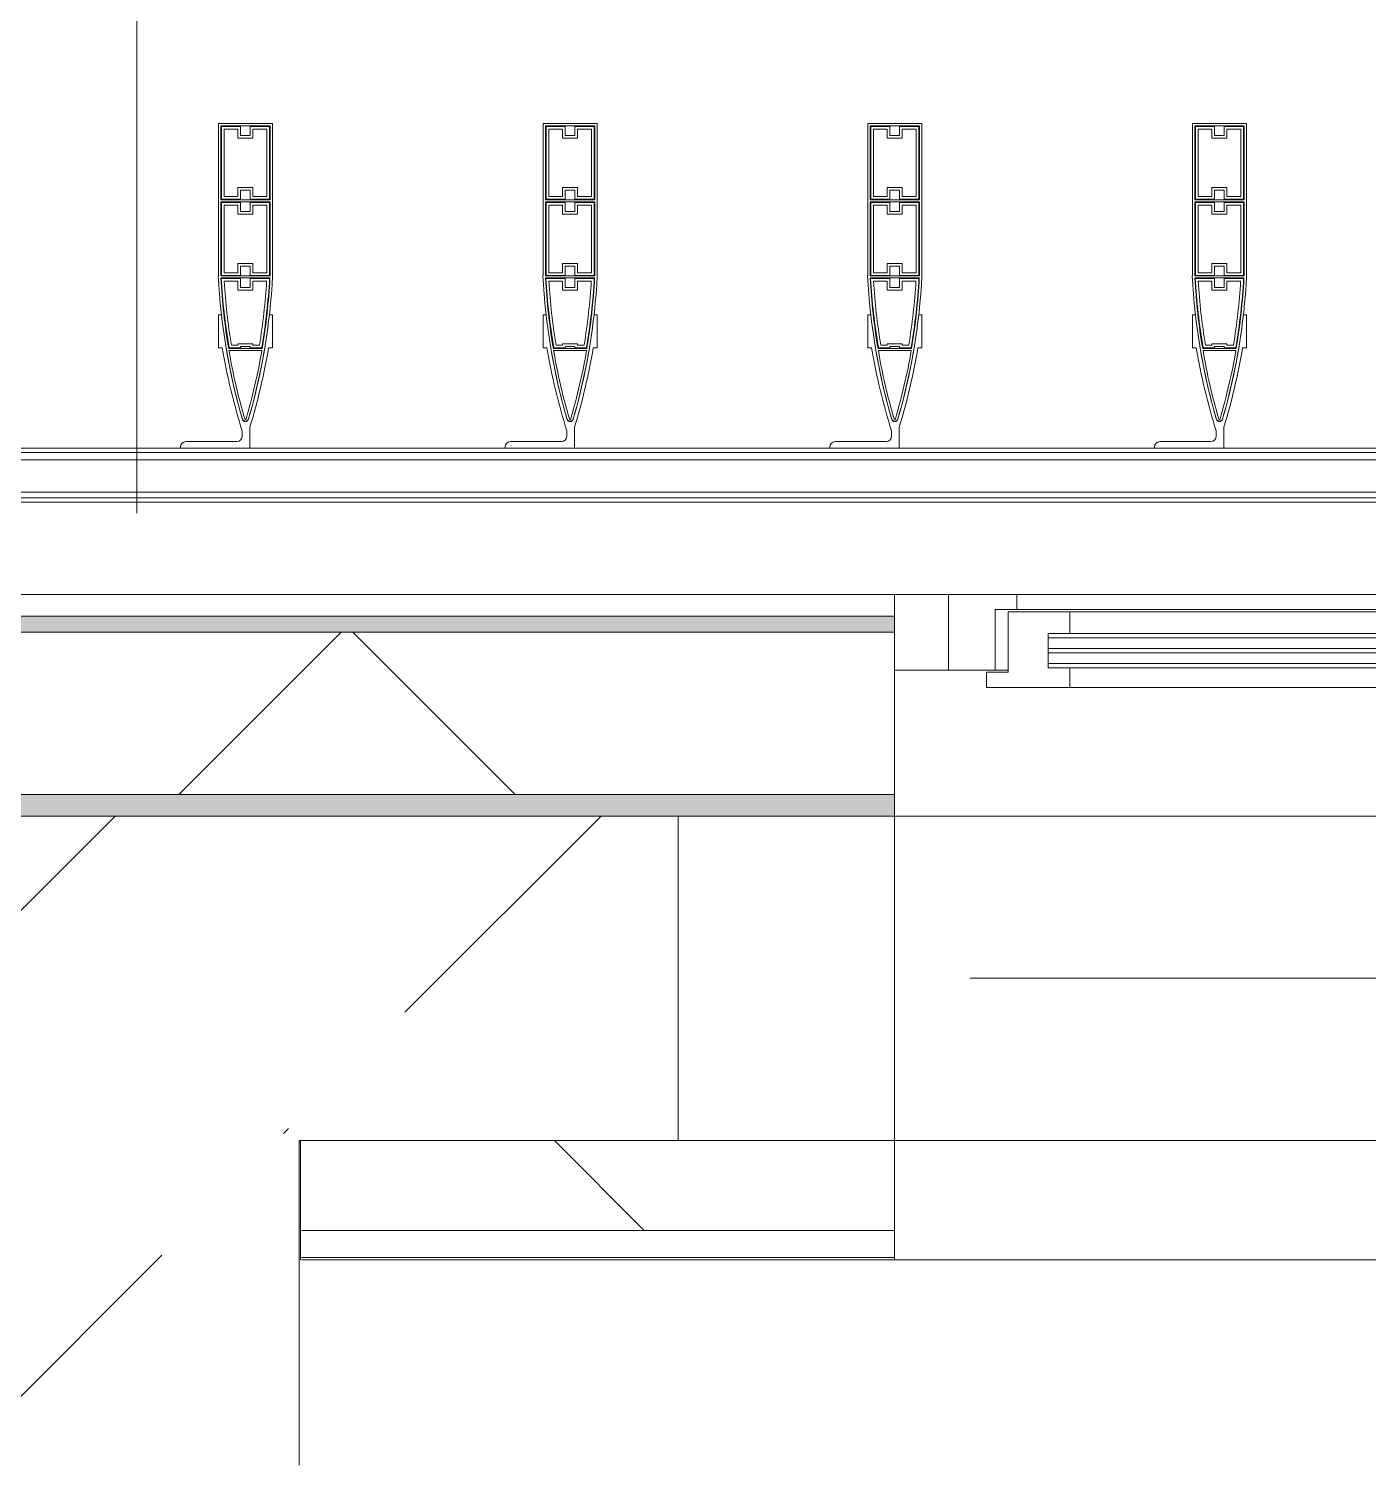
# Model space of a CAD drawing. Header units: millimetres. Extents: x 48966 to 155647, y -43515 to 26217.
# Drawn here: x 71832 to 73069, y 23267 to 24595 of the extents above; entities that cross this region are included whole.
import ezdxf

# ---------------------------------------------------------------- set-up
doc = ezdxf.new("R2010")
doc.units = ezdxf.units.MM
doc.linetypes.add('Осевые', pattern=[6350, 1270, -952.5, 3175, -952.5])
doc.linetypes.add('Сверху', pattern=[793.75, 476.25, -317.5])
for name, color, linetype, lineweight in [('Каркас_Импост', 7, 'Continuous', 9), ('Обобщенные модели', 7, 'Continuous', 9), ('Обобщенные модели-1', 7, 'Continuous', 18), ('Общие ребра', 7, 'Continuous', 9), ('Окна', 7, 'Continuous', 9), ('Окна-2', 7, 'Сверху', 9), ('Оси-2', 7, 'Осевые', 9), ('Остекление', 7, 'Continuous', 9), ('Перекрытия', 7, 'Continuous', 9), ('Стены', 7, 'Continuous', 9), ('Стены-1', 7, 'Continuous', 18), ('Штриховка разреза-1', 7, 'Continuous', 9)]:
    doc.layers.add(name, color=color, linetype=linetype, lineweight=lineweight)
doc.layers.add('Окна-1', color=7, linetype='Continuous', lineweight=9, true_color=0x804000)
doc.layers.add('Штриховка разреза-2', color=7, linetype='Continuous', lineweight=9, true_color=0x787878)
pattern_1 = [(0, (0, 0), (812.8, 203.2), [67.056, -542.544, 67.056, -542.544, -3251.2]), (0, (0, 0), (812.8, 203.2), [-1219.2, 67.056, -1152.144, 67.056, -542.544, -1422.4]), (0, (0, 0), (812.8, 203.2), [-3048, 67.056, -339.344, 67.056, -948.944]), (120, (304.8, 101.6), (-582.37636, 602.30545), [67.056, -542.544, 67.056, -542.544, -3251.2]), (120, (304.8, 101.6), (-582.37636, 602.30545), [-1219.2, 67.056, -1152.144, 67.056, -542.544, -1422.4]), (120, (304.8, 101.6), (-582.37636, 602.30545), [-3048, 67.056, -339.344, 67.056, -948.944]), (240, (406.4, 508), (-230.42364, -805.50545), [67.056, -542.544, 67.056, -542.544, -3251.2]), (240, (406.4, 508), (-230.42364, -805.50545), [-1219.2, 67.056, -1152.144, 67.056, -542.544, -1422.4]), (240, (406.4, 508), (-230.42364, -805.50545), [-3048, 67.056, -339.344, 67.056, -948.944])]

# ---------------------------------------------------------------- blocks, each defined once
blk = doc.blocks.new('Обобщенные модели 2 - Обобщенные модели 2-1035725-План 5-го этажа на отм_ _12_600')
at = {"layer": 'Обобщенные модели'}
h = blk.add_hatch(dxfattribs=at)
h.set_pattern_fill('FP_1', color=256, style=0, pattern_type=2)
h.set_pattern_definition([(45, (0, 0), (168.3798, 617.3926), [793.75, -158.75, 6.706, -152.044])])
h.paths.add_polyline_path([(71781.6, 23267.1), (72081.6, 23267.1), (72081.6, 23567.1), (72431.6, 23567.1), (72431.6, 23867.1), (71431.6, 23867.1), (71431.6, 23567.1), (71781.6, 23567.1)], flags=0)
at = {"layer": 'Обобщенные модели-1'}
for p, q in [((72431.6, 23867.1), (71431.6, 23867.1)), ((72431.6, 23567.1), (72431.6, 23867.1)), ((72081.6, 23267.1), (72081.6, 23567.1)), ((72081.6, 23567.1), (72431.6, 23567.1))]:
    blk.add_line(p, q, dxfattribs=at)
blk = doc.blocks.new('Обвязочная балка 1 - Обвязочная балка 1-1451838-План 5-го этажа на отм_ _12_600')
at = {"layer": 'Обобщенные модели'}
for p, q in [((116781.7, 24196.1), (60831.6, 24196.1)), ((60831.6, 24166.3), (116781.7, 24166.3))]:
    blk.add_line(p, q, dxfattribs=at)
at = {"layer": 'Обобщенные модели-1'}
for p, q in [((116781.7, 24207.1), (60831.6, 24207.1)), ((60831.6, 24203.1), (116781.7, 24203.1)), ((116781.7, 24161.1), (60831.6, 24161.1)), ((60831.6, 24157.1), (116781.7, 24157.1))]:
    blk.add_line(p, q, dxfattribs=at)
blk = doc.blocks.new('Профиль ламели26 - Профиль ламели-1458899-План 5-го этажа на отм_ _12_600')
at = {"layer": 'Обобщенные модели-1'}
for p, q in [((69706.9, 24507.1), (69706.9, 24366.2)), ((69756.9, 24507.1), (69706.9, 24507.1)), ((69756.9, 24366.2), (69756.9, 24507.1)), ((69709.1, 24436.5), (69709.1, 24504.9)), ((69709.1, 24504.9), (69754.7, 24504.9)), ((69727.4, 24504.4), (69709.6, 24504.4)), ((69709.6, 24504.4), (69709.6, 24437)), ((69712.1, 24439.5), (69712.1, 24501.9)), ((69712.1, 24501.9), (69724.9, 24501.9)), ((69724.9, 24501.9), (69724.9, 24493.5)), ((69724.9, 24493.5), (69738.8, 24493.5)), ((69727.4, 24496), (69727.4, 24504.4)), ((69736.3, 24496), (69727.4, 24496)), ((69754.2, 24504.4), (69736.3, 24504.4)), ((69736.3, 24504.4), (69736.3, 24496)), ((69738.8, 24493.5), (69738.8, 24501.9)), ((69738.8, 24501.9), (69751.7, 24501.9)), ((69751.7, 24501.9), (69751.7, 24439.5)), ((69754.2, 24437), (69754.2, 24504.4)), ((69754.7, 24504.9), (69754.7, 24436.5)), ((69724.9, 24439.5), (69712.1, 24439.5)), ((69738.8, 24447.9), (69724.9, 24447.9)), ((69724.9, 24447.9), (69724.9, 24439.5)), ((69727.4, 24437), (69727.4, 24445.4)), ((69727.4, 24445.4), (69736.3, 24445.4)), ((69736.3, 24445.4), (69736.3, 24437)), ((69738.8, 24439.5), (69738.8, 24447.9)), ((69751.7, 24439.5), (69738.8, 24439.5)), ((69754.7, 24436.5), (69709.1, 24436.5)), ((69709.1, 24434.6), (69754.7, 24434.6)), ((69709.1, 24366.2), (69709.1, 24434.6)), ((69709.6, 24437), (69727.4, 24437)), ((69727.4, 24434.1), (69709.6, 24434.1)), ((69709.6, 24434.1), (69709.6, 24366.7)), ((69712.1, 24369.2), (69712.1, 24431.6)), ((69712.1, 24431.6), (69724.9, 24431.6)), ((69724.9, 24431.6), (69724.9, 24423.2)), ((69727.4, 24425.7), (69727.4, 24434.1)), ((69736.3, 24437), (69754.2, 24437)), ((69754.2, 24434.1), (69736.3, 24434.1)), ((69736.3, 24434.1), (69736.3, 24425.7)), ((69738.8, 24423.2), (69738.8, 24431.6)), ((69738.8, 24431.6), (69751.7, 24431.6)), ((69751.7, 24431.6), (69751.7, 24369.2)), ((69754.2, 24366.7), (69754.2, 24434.1)), ((69754.7, 24434.6), (69754.7, 24366.2)), ((69724.9, 24423.2), (69738.8, 24423.2)), ((69736.3, 24425.7), (69727.4, 24425.7)), ((69738.8, 24377.6), (69724.9, 24377.6)), ((69724.9, 24377.6), (69724.9, 24369.2)), ((69727.4, 24366.7), (69727.4, 24375.1)), ((69727.4, 24375.1), (69736.3, 24375.1)), ((69736.3, 24375.1), (69736.3, 24366.7)), ((69738.8, 24369.2), (69738.8, 24377.6)), ((69754.7, 24366.2), (69709.1, 24366.2)), ((69709.1, 24364.3), (69754.6, 24364.3)), ((69709.6, 24366.7), (69727.4, 24366.7)), ((69727.4, 24363.8), (69709.6, 24363.8)), ((69724.9, 24369.2), (69712.1, 24369.2)), ((69712.2, 24361.3), (69724.9, 24361.3)), ((69724.9, 24361.3), (69724.9, 24352.9)), ((69727.4, 24355.4), (69727.4, 24363.8)), ((69736.3, 24366.7), (69754.2, 24366.7)), ((69754.2, 24363.8), (69736.3, 24363.8)), ((69736.3, 24363.8), (69736.3, 24355.4)), ((69751.7, 24369.2), (69738.8, 24369.2)), ((69738.8, 24352.9), (69738.8, 24361.3)), ((69738.8, 24361.3), (69751.5, 24361.3)), ((69724.9, 24352.9), (69738.8, 24352.9)), ((69736.3, 24355.4), (69727.4, 24355.4)), ((69709.8, 24330.1), (69706.9, 24330.1)), ((69706.9, 24330.1), (69706.9, 24299.7)), ((69756.8, 24330.1), (69753.9, 24330.1)), ((69756.8, 24299.7), (69756.8, 24330.1)), ((69706.9, 24299.7), (69710.5, 24299.7)), ((69747.4, 24299.2), (69716.3, 24299.2)), ((69716.6, 24297.3), (69747.1, 24297.3)), ((69716.8, 24299.7), (69727.4, 24299.7)), ((69724.9, 24302.2), (69718.9, 24302.2)), ((69738.8, 24303.5), (69724.9, 24303.5)), ((69724.9, 24303.5), (69724.9, 24302.2)), ((69727.4, 24299.7), (69727.4, 24301)), ((69727.4, 24301), (69736.3, 24301)), ((69736.3, 24301), (69736.3, 24299.7)), ((69736.3, 24299.7), (69746.9, 24299.7)), ((69738.8, 24302.2), (69738.8, 24303.5)), ((69744.8, 24302.2), (69738.8, 24302.2)), ((69753.2, 24299.7), (69756.8, 24299.7)), ((69728.9, 24223), (69728.9, 24218.1)), ((69735.9, 24207.1), (69735.9, 24226.3)), ((69671.9, 24208.1), (69671.9, 24207.1)), ((69671.9, 24207.1), (69735.9, 24207.1)), ((69723.9, 24213.1), (69676.9, 24213.1))]:
    blk.add_line(p, q, dxfattribs=at)
for centre, radius, start, end in [((70280.6, 24394.6), 574.5, 182.8338, 196.2258), ((70280.7, 24394.3), 572.3, 183.0109, 189.5715), ((70280.4, 24395.9), 571.8, 183.2193, 189.6867), ((70280.5, 24395.6), 569.3, 183.4571, 189.4457), ((69183.1, 24394.6), 574.5, 343.7742, 357.1662), ((69183.2, 24395.6), 569.3, 350.5543, 356.5429), ((69183.3, 24395.9), 571.8, 350.3133, 356.7807), ((69183, 24394.3), 572.3, 350.4285, 356.9891), ((70280.6, 24394.6), 574.5, 186.4465, 196.2576), ((69183.1, 24394.6), 574.5, 343.7424, 353.5535), ((70277.1, 24394.6), 574.5, 189.5084, 197.3712), ((70249, 24386.8), 539.8, 189.5428, 196.4344), ((69214.7, 24386.8), 539.8, 343.5656, 350.4572), ((69186.6, 24394.6), 574.5, 342.9661, 350.4916), ((69731.9, 24235.1), 3, 200, 340), ((69731.9, 24234.5), 2.84, 196.2576, 343.7424), ((69731.9, 24234.2), 0.645, 196.4344, 343.5656), ((69723.9, 24218.1), 5, 270, 0), ((69676.9, 24208.1), 5, 90, 180)]:
    blk.add_arc(centre, radius, start, end, dxfattribs=at)
blk = doc.blocks.new('Профиль ламели27 - Профиль ламели-1459164-План 5-го этажа на отм_ _12_600')
at = {"layer": 'Обобщенные модели-1'}
for p, q in [((70006.9, 24507.1), (70006.9, 24366.2)), ((70056.9, 24507.1), (70006.9, 24507.1)), ((70056.9, 24366.2), (70056.9, 24507.1)), ((70009.1, 24436.5), (70009.1, 24504.9)), ((70009.1, 24504.9), (70054.7, 24504.9)), ((70027.4, 24504.4), (70009.6, 24504.4)), ((70009.6, 24504.4), (70009.6, 24437)), ((70012.1, 24439.5), (70012.1, 24501.9)), ((70012.1, 24501.9), (70024.9, 24501.9)), ((70024.9, 24501.9), (70024.9, 24493.5)), ((70024.9, 24493.5), (70038.8, 24493.5)), ((70027.4, 24496), (70027.4, 24504.4)), ((70036.3, 24496), (70027.4, 24496)), ((70054.2, 24504.4), (70036.3, 24504.4)), ((70036.3, 24504.4), (70036.3, 24496)), ((70038.8, 24493.5), (70038.8, 24501.9)), ((70038.8, 24501.9), (70051.7, 24501.9)), ((70051.7, 24501.9), (70051.7, 24439.5)), ((70054.2, 24437), (70054.2, 24504.4)), ((70054.7, 24504.9), (70054.7, 24436.5)), ((70024.9, 24439.5), (70012.1, 24439.5)), ((70038.8, 24447.9), (70024.9, 24447.9)), ((70024.9, 24447.9), (70024.9, 24439.5)), ((70027.4, 24437), (70027.4, 24445.4)), ((70027.4, 24445.4), (70036.3, 24445.4)), ((70036.3, 24445.4), (70036.3, 24437)), ((70038.8, 24439.5), (70038.8, 24447.9)), ((70051.7, 24439.5), (70038.8, 24439.5)), ((70054.7, 24436.5), (70009.1, 24436.5)), ((70009.1, 24434.6), (70054.7, 24434.6)), ((70009.1, 24366.2), (70009.1, 24434.6)), ((70009.6, 24437), (70027.4, 24437)), ((70027.4, 24434.1), (70009.6, 24434.1)), ((70009.6, 24434.1), (70009.6, 24366.7)), ((70012.1, 24369.2), (70012.1, 24431.6)), ((70012.1, 24431.6), (70024.9, 24431.6)), ((70024.9, 24431.6), (70024.9, 24423.2)), ((70027.4, 24425.7), (70027.4, 24434.1)), ((70036.3, 24437), (70054.2, 24437)), ((70054.2, 24434.1), (70036.3, 24434.1)), ((70036.3, 24434.1), (70036.3, 24425.7)), ((70038.8, 24423.2), (70038.8, 24431.6)), ((70038.8, 24431.6), (70051.7, 24431.6)), ((70051.7, 24431.6), (70051.7, 24369.2)), ((70054.2, 24366.7), (70054.2, 24434.1)), ((70054.7, 24434.6), (70054.7, 24366.2)), ((70024.9, 24423.2), (70038.8, 24423.2)), ((70036.3, 24425.7), (70027.4, 24425.7)), ((70038.8, 24377.6), (70024.9, 24377.6)), ((70024.9, 24377.6), (70024.9, 24369.2)), ((70027.4, 24366.7), (70027.4, 24375.1)), ((70027.4, 24375.1), (70036.3, 24375.1)), ((70036.3, 24375.1), (70036.3, 24366.7)), ((70038.8, 24369.2), (70038.8, 24377.6)), ((70054.7, 24366.2), (70009.1, 24366.2)), ((70009.1, 24364.3), (70054.6, 24364.3)), ((70009.6, 24366.7), (70027.4, 24366.7)), ((70027.4, 24363.8), (70009.6, 24363.8)), ((70024.9, 24369.2), (70012.1, 24369.2)), ((70012.2, 24361.3), (70024.9, 24361.3)), ((70024.9, 24361.3), (70024.9, 24352.9)), ((70027.4, 24355.4), (70027.4, 24363.8)), ((70036.3, 24366.7), (70054.2, 24366.7)), ((70054.2, 24363.8), (70036.3, 24363.8)), ((70036.3, 24363.8), (70036.3, 24355.4)), ((70051.7, 24369.2), (70038.8, 24369.2)), ((70038.8, 24352.9), (70038.8, 24361.3)), ((70038.8, 24361.3), (70051.5, 24361.3)), ((70024.9, 24352.9), (70038.8, 24352.9)), ((70036.3, 24355.4), (70027.4, 24355.4)), ((70009.8, 24330.1), (70006.9, 24330.1)), ((70006.9, 24330.1), (70006.9, 24299.7)), ((70056.8, 24330.1), (70053.9, 24330.1)), ((70056.8, 24299.7), (70056.8, 24330.1)), ((70006.9, 24299.7), (70010.5, 24299.7)), ((70047.4, 24299.2), (70016.3, 24299.2)), ((70016.6, 24297.3), (70047.1, 24297.3)), ((70016.8, 24299.7), (70027.4, 24299.7)), ((70024.9, 24302.2), (70018.9, 24302.2)), ((70038.8, 24303.5), (70024.9, 24303.5)), ((70024.9, 24303.5), (70024.9, 24302.2)), ((70027.4, 24299.7), (70027.4, 24301)), ((70027.4, 24301), (70036.3, 24301)), ((70036.3, 24301), (70036.3, 24299.7)), ((70036.3, 24299.7), (70046.9, 24299.7)), ((70038.8, 24302.2), (70038.8, 24303.5)), ((70044.8, 24302.2), (70038.8, 24302.2)), ((70053.2, 24299.7), (70056.8, 24299.7)), ((70028.9, 24223), (70028.9, 24218.1)), ((70035.9, 24207.1), (70035.9, 24226.3)), ((69971.9, 24208.1), (69971.9, 24207.1)), ((69971.9, 24207.1), (70035.9, 24207.1)), ((70023.9, 24213.1), (69976.9, 24213.1))]:
    blk.add_line(p, q, dxfattribs=at)
for centre, radius, start, end in [((70580.6, 24394.6), 574.5, 182.8338, 196.2258), ((70580.7, 24394.3), 572.3, 183.0109, 189.5715), ((70580.4, 24395.9), 571.8, 183.2193, 189.6867), ((70580.5, 24395.6), 569.3, 183.4571, 189.4457), ((69483.1, 24394.6), 574.5, 343.7742, 357.1662), ((69483.2, 24395.6), 569.3, 350.5543, 356.5429), ((69483.3, 24395.9), 571.8, 350.3133, 356.7807), ((69483, 24394.3), 572.3, 350.4285, 356.9891), ((70580.6, 24394.6), 574.5, 186.4465, 196.2576), ((69483.1, 24394.6), 574.5, 343.7424, 353.5535), ((70577.1, 24394.6), 574.5, 189.5084, 197.3712), ((70549, 24386.8), 539.8, 189.5428, 196.4344), ((69514.7, 24386.8), 539.8, 343.5656, 350.4572), ((69486.6, 24394.6), 574.5, 342.9661, 350.4916), ((70031.9, 24235.1), 3, 200, 340), ((70031.9, 24234.5), 2.84, 196.2576, 343.7424), ((70031.9, 24234.2), 0.645, 196.4344, 343.5656), ((70023.9, 24218.1), 5, 270, 0), ((69976.9, 24208.1), 5, 90, 180)]:
    blk.add_arc(centre, radius, start, end, dxfattribs=at)
blk = doc.blocks.new('Профиль ламели28 - Профиль ламели-1459429-План 5-го этажа на отм_ _12_600')
at = {"layer": 'Обобщенные модели-1'}
for p, q in [((70306.9, 24507.1), (70306.9, 24366.2)), ((70356.9, 24507.1), (70306.9, 24507.1)), ((70356.9, 24366.2), (70356.9, 24507.1)), ((70309.1, 24436.5), (70309.1, 24504.9)), ((70309.1, 24504.9), (70354.7, 24504.9)), ((70327.4, 24504.4), (70309.6, 24504.4)), ((70309.6, 24504.4), (70309.6, 24437)), ((70312.1, 24439.5), (70312.1, 24501.9)), ((70312.1, 24501.9), (70324.9, 24501.9)), ((70324.9, 24501.9), (70324.9, 24493.5)), ((70324.9, 24493.5), (70338.8, 24493.5)), ((70327.4, 24496), (70327.4, 24504.4)), ((70336.3, 24496), (70327.4, 24496)), ((70354.2, 24504.4), (70336.3, 24504.4)), ((70336.3, 24504.4), (70336.3, 24496)), ((70338.8, 24493.5), (70338.8, 24501.9)), ((70338.8, 24501.9), (70351.7, 24501.9)), ((70351.7, 24501.9), (70351.7, 24439.5)), ((70354.2, 24437), (70354.2, 24504.4)), ((70354.7, 24504.9), (70354.7, 24436.5)), ((70324.9, 24439.5), (70312.1, 24439.5)), ((70338.8, 24447.9), (70324.9, 24447.9)), ((70324.9, 24447.9), (70324.9, 24439.5)), ((70327.4, 24437), (70327.4, 24445.4)), ((70327.4, 24445.4), (70336.3, 24445.4)), ((70336.3, 24445.4), (70336.3, 24437)), ((70338.8, 24439.5), (70338.8, 24447.9)), ((70351.7, 24439.5), (70338.8, 24439.5)), ((70354.7, 24436.5), (70309.1, 24436.5)), ((70309.1, 24434.6), (70354.7, 24434.6)), ((70309.1, 24366.2), (70309.1, 24434.6)), ((70309.6, 24437), (70327.4, 24437)), ((70327.4, 24434.1), (70309.6, 24434.1)), ((70309.6, 24434.1), (70309.6, 24366.7)), ((70312.1, 24369.2), (70312.1, 24431.6)), ((70312.1, 24431.6), (70324.9, 24431.6)), ((70324.9, 24431.6), (70324.9, 24423.2)), ((70327.4, 24425.7), (70327.4, 24434.1)), ((70336.3, 24437), (70354.2, 24437)), ((70354.2, 24434.1), (70336.3, 24434.1)), ((70336.3, 24434.1), (70336.3, 24425.7)), ((70338.8, 24423.2), (70338.8, 24431.6)), ((70338.8, 24431.6), (70351.7, 24431.6)), ((70351.7, 24431.6), (70351.7, 24369.2)), ((70354.2, 24366.7), (70354.2, 24434.1)), ((70354.7, 24434.6), (70354.7, 24366.2)), ((70324.9, 24423.2), (70338.8, 24423.2)), ((70336.3, 24425.7), (70327.4, 24425.7)), ((70338.8, 24377.6), (70324.9, 24377.6)), ((70324.9, 24377.6), (70324.9, 24369.2)), ((70327.4, 24366.7), (70327.4, 24375.1)), ((70327.4, 24375.1), (70336.3, 24375.1)), ((70336.3, 24375.1), (70336.3, 24366.7)), ((70338.8, 24369.2), (70338.8, 24377.6)), ((70354.7, 24366.2), (70309.1, 24366.2)), ((70309.1, 24364.3), (70354.6, 24364.3)), ((70309.6, 24366.7), (70327.4, 24366.7)), ((70327.4, 24363.8), (70309.6, 24363.8)), ((70324.9, 24369.2), (70312.1, 24369.2)), ((70312.2, 24361.3), (70324.9, 24361.3)), ((70324.9, 24361.3), (70324.9, 24352.9)), ((70327.4, 24355.4), (70327.4, 24363.8)), ((70336.3, 24366.7), (70354.2, 24366.7)), ((70354.2, 24363.8), (70336.3, 24363.8)), ((70336.3, 24363.8), (70336.3, 24355.4)), ((70351.7, 24369.2), (70338.8, 24369.2)), ((70338.8, 24352.9), (70338.8, 24361.3)), ((70338.8, 24361.3), (70351.5, 24361.3)), ((70324.9, 24352.9), (70338.8, 24352.9)), ((70336.3, 24355.4), (70327.4, 24355.4)), ((70309.8, 24330.1), (70306.9, 24330.1)), ((70306.9, 24330.1), (70306.9, 24299.7)), ((70356.8, 24330.1), (70353.9, 24330.1)), ((70356.8, 24299.7), (70356.8, 24330.1)), ((70306.9, 24299.7), (70310.5, 24299.7)), ((70347.4, 24299.2), (70316.3, 24299.2)), ((70316.6, 24297.3), (70347.1, 24297.3)), ((70316.8, 24299.7), (70327.4, 24299.7)), ((70324.9, 24302.2), (70318.9, 24302.2)), ((70338.8, 24303.5), (70324.9, 24303.5)), ((70324.9, 24303.5), (70324.9, 24302.2)), ((70327.4, 24299.7), (70327.4, 24301)), ((70327.4, 24301), (70336.3, 24301)), ((70336.3, 24301), (70336.3, 24299.7)), ((70336.3, 24299.7), (70346.9, 24299.7)), ((70338.8, 24302.2), (70338.8, 24303.5)), ((70344.8, 24302.2), (70338.8, 24302.2)), ((70353.2, 24299.7), (70356.8, 24299.7)), ((70328.9, 24223), (70328.9, 24218.1)), ((70335.9, 24207.1), (70335.9, 24226.3)), ((70271.9, 24208.1), (70271.9, 24207.1)), ((70271.9, 24207.1), (70335.9, 24207.1)), ((70323.9, 24213.1), (70276.9, 24213.1))]:
    blk.add_line(p, q, dxfattribs=at)
for centre, radius, start, end in [((70880.6, 24394.6), 574.5, 182.8338, 196.2258), ((70880.7, 24394.3), 572.3, 183.0109, 189.5715), ((70880.4, 24395.9), 571.8, 183.2193, 189.6867), ((70880.5, 24395.6), 569.3, 183.4571, 189.4457), ((69783.1, 24394.6), 574.5, 343.7742, 357.1662), ((69783.2, 24395.6), 569.3, 350.5543, 356.5429), ((69783.3, 24395.9), 571.8, 350.3133, 356.7807), ((69783, 24394.3), 572.3, 350.4285, 356.9891), ((70880.6, 24394.6), 574.5, 186.4465, 196.2576), ((69783.1, 24394.6), 574.5, 343.7424, 353.5535), ((70877.1, 24394.6), 574.5, 189.5084, 197.3712), ((70849, 24386.8), 539.8, 189.5428, 196.4344), ((69814.7, 24386.8), 539.8, 343.5656, 350.4572), ((69786.6, 24394.6), 574.5, 342.9661, 350.4916), ((70331.9, 24235.1), 3, 200, 340), ((70331.9, 24234.5), 2.84, 196.2576, 343.7424), ((70331.9, 24234.2), 0.645, 196.4344, 343.5656), ((70323.9, 24218.1), 5, 270, 0), ((70276.9, 24208.1), 5, 90, 180)]:
    blk.add_arc(centre, radius, start, end, dxfattribs=at)
blk = doc.blocks.new('Профиль ламели29 - Профиль ламели-1459694-План 5-го этажа на отм_ _12_600')
at = {"layer": 'Обобщенные модели-1'}
for p, q in [((70606.9, 24507.1), (70606.9, 24366.2)), ((70656.9, 24507.1), (70606.9, 24507.1)), ((70656.9, 24366.2), (70656.9, 24507.1)), ((70609.1, 24436.5), (70609.1, 24504.9)), ((70609.1, 24504.9), (70654.7, 24504.9)), ((70627.4, 24504.4), (70609.6, 24504.4)), ((70609.6, 24504.4), (70609.6, 24437)), ((70612.1, 24439.5), (70612.1, 24501.9)), ((70612.1, 24501.9), (70624.9, 24501.9)), ((70624.9, 24501.9), (70624.9, 24493.5)), ((70624.9, 24493.5), (70638.8, 24493.5)), ((70627.4, 24496), (70627.4, 24504.4)), ((70636.3, 24496), (70627.4, 24496)), ((70654.2, 24504.4), (70636.3, 24504.4)), ((70636.3, 24504.4), (70636.3, 24496)), ((70638.8, 24493.5), (70638.8, 24501.9)), ((70638.8, 24501.9), (70651.7, 24501.9)), ((70651.7, 24501.9), (70651.7, 24439.5)), ((70654.2, 24437), (70654.2, 24504.4)), ((70654.7, 24504.9), (70654.7, 24436.5)), ((70624.9, 24439.5), (70612.1, 24439.5)), ((70638.8, 24447.9), (70624.9, 24447.9)), ((70624.9, 24447.9), (70624.9, 24439.5)), ((70627.4, 24437), (70627.4, 24445.4)), ((70627.4, 24445.4), (70636.3, 24445.4)), ((70636.3, 24445.4), (70636.3, 24437)), ((70638.8, 24439.5), (70638.8, 24447.9)), ((70651.7, 24439.5), (70638.8, 24439.5)), ((70654.7, 24436.5), (70609.1, 24436.5)), ((70609.1, 24434.6), (70654.7, 24434.6)), ((70609.1, 24366.2), (70609.1, 24434.6)), ((70609.6, 24437), (70627.4, 24437)), ((70627.4, 24434.1), (70609.6, 24434.1)), ((70609.6, 24434.1), (70609.6, 24366.7)), ((70612.1, 24369.2), (70612.1, 24431.6)), ((70612.1, 24431.6), (70624.9, 24431.6)), ((70624.9, 24431.6), (70624.9, 24423.2)), ((70627.4, 24425.7), (70627.4, 24434.1)), ((70636.3, 24437), (70654.2, 24437)), ((70654.2, 24434.1), (70636.3, 24434.1)), ((70636.3, 24434.1), (70636.3, 24425.7)), ((70638.8, 24423.2), (70638.8, 24431.6)), ((70638.8, 24431.6), (70651.7, 24431.6)), ((70651.7, 24431.6), (70651.7, 24369.2)), ((70654.2, 24366.7), (70654.2, 24434.1)), ((70654.7, 24434.6), (70654.7, 24366.2)), ((70624.9, 24423.2), (70638.8, 24423.2)), ((70636.3, 24425.7), (70627.4, 24425.7)), ((70638.8, 24377.6), (70624.9, 24377.6)), ((70624.9, 24377.6), (70624.9, 24369.2)), ((70627.4, 24366.7), (70627.4, 24375.1)), ((70627.4, 24375.1), (70636.3, 24375.1)), ((70636.3, 24375.1), (70636.3, 24366.7)), ((70638.8, 24369.2), (70638.8, 24377.6)), ((70654.7, 24366.2), (70609.1, 24366.2)), ((70609.1, 24364.3), (70654.6, 24364.3)), ((70609.6, 24366.7), (70627.4, 24366.7)), ((70627.4, 24363.8), (70609.6, 24363.8)), ((70624.9, 24369.2), (70612.1, 24369.2)), ((70612.2, 24361.3), (70624.9, 24361.3)), ((70624.9, 24361.3), (70624.9, 24352.9)), ((70627.4, 24355.4), (70627.4, 24363.8)), ((70636.3, 24366.7), (70654.2, 24366.7)), ((70654.2, 24363.8), (70636.3, 24363.8)), ((70636.3, 24363.8), (70636.3, 24355.4)), ((70651.7, 24369.2), (70638.8, 24369.2)), ((70638.8, 24352.9), (70638.8, 24361.3)), ((70638.8, 24361.3), (70651.5, 24361.3)), ((70624.9, 24352.9), (70638.8, 24352.9)), ((70636.3, 24355.4), (70627.4, 24355.4)), ((70609.8, 24330.1), (70606.9, 24330.1)), ((70606.9, 24330.1), (70606.9, 24299.7)), ((70656.8, 24330.1), (70653.9, 24330.1)), ((70656.8, 24299.7), (70656.8, 24330.1)), ((70606.9, 24299.7), (70610.5, 24299.7)), ((70647.4, 24299.2), (70616.3, 24299.2)), ((70616.6, 24297.3), (70647.1, 24297.3)), ((70616.8, 24299.7), (70627.4, 24299.7)), ((70624.9, 24302.2), (70618.9, 24302.2)), ((70638.8, 24303.5), (70624.9, 24303.5)), ((70624.9, 24303.5), (70624.9, 24302.2)), ((70627.4, 24299.7), (70627.4, 24301)), ((70627.4, 24301), (70636.3, 24301)), ((70636.3, 24301), (70636.3, 24299.7)), ((70636.3, 24299.7), (70646.9, 24299.7)), ((70638.8, 24302.2), (70638.8, 24303.5)), ((70644.8, 24302.2), (70638.8, 24302.2)), ((70653.2, 24299.7), (70656.8, 24299.7)), ((70628.9, 24223), (70628.9, 24218.1)), ((70635.9, 24207.1), (70635.9, 24226.3)), ((70571.9, 24208.1), (70571.9, 24207.1)), ((70571.9, 24207.1), (70635.9, 24207.1)), ((70623.9, 24213.1), (70576.9, 24213.1))]:
    blk.add_line(p, q, dxfattribs=at)
for centre, radius, start, end in [((71180.6, 24394.6), 574.5, 182.8338, 196.2258), ((71180.7, 24394.3), 572.3, 183.0109, 189.5715), ((71180.4, 24395.9), 571.8, 183.2193, 189.6867), ((71180.5, 24395.6), 569.3, 183.4571, 189.4457), ((70083.1, 24394.6), 574.5, 343.7742, 357.1662), ((70083.2, 24395.6), 569.3, 350.5543, 356.5429), ((70083.3, 24395.9), 571.8, 350.3133, 356.7807), ((70083, 24394.3), 572.3, 350.4285, 356.9891), ((71180.6, 24394.6), 574.5, 186.4465, 196.2576), ((70083.1, 24394.6), 574.5, 343.7424, 353.5535), ((71177.1, 24394.6), 574.5, 189.5084, 197.3712), ((71149, 24386.8), 539.8, 189.5428, 196.4344), ((70114.7, 24386.8), 539.8, 343.5656, 350.4572), ((70086.6, 24394.6), 574.5, 342.9661, 350.4916), ((70631.9, 24235.1), 3, 200, 340), ((70631.9, 24234.5), 2.84, 196.2576, 343.7424), ((70631.9, 24234.2), 0.645, 196.4344, 343.5656), ((70623.9, 24218.1), 5, 270, 0), ((70576.9, 24208.1), 5, 90, 180)]:
    blk.add_arc(centre, radius, start, end, dxfattribs=at)
blk = doc.blocks.new('Окно 2-Распашное - Один переплет с многокамерным стеклопакетом - 30674-99 - ОК-1 1200-1800-V49-План 5-го этажа на отм_ _12_600')
at = {"layer": 'Каркас_Импост'}
for p, q in [((-550, 102.5), (-550, 32.5)), ((-487, 102.5), (-550, 102.5)), ((-487, 88.5), (-487, 102.5)), ((-487, 102.5), (-41, 102.5)), ((-487, 88.5), (-487, 102.5)), ((41, 102.5), (-41, 102.5)), ((-41, 102.5), (-41, 88.5)), ((-41, 88.5), (-41, 102.5)), ((41, 88.5), (41, 102.5)), ((41, 102.5), (487, 102.5)), ((41, 102.5), (41, 88.5)), ((550, 102.5), (487, 102.5)), ((487, 102.5), (487, 88.5)), ((487, 102.5), (487, 88.5)), ((550, 32.5), (550, 102.5)), ((-507, 32.5), (-507, 88.5)), ((-507, 88.5), (-487, 88.5)), ((-21, 88.5), (-507, 88.5)), ((-507, 32.5), (-507, 88.5)), ((-438, 86.5), (-495, 86.5)), ((-495, 86.5), (-495, 30.5)), ((-41, 88.5), (-487, 88.5)), ((-438, 66.5), (-438, 86.5)), ((-90, 86.5), (-438, 86.5)), ((-438, 86.5), (-438, 66.5)), ((-33, 86.5), (-90, 86.5)), ((-90, 86.5), (-90, 66.5)), ((-90, 86.5), (-90, 66.5)), ((-41, 88.5), (-21, 88.5)), ((-33, 30.5), (-33, 86.5)), ((-21, 88.5), (-21, 32.5)), ((-21, 32.5), (-21, 88.5)), ((21, 32.5), (21, 88.5)), ((21, 88.5), (41, 88.5)), ((21, 88.5), (21, 32.5)), ((507, 88.5), (21, 88.5)), ((90, 86.5), (33, 86.5)), ((33, 86.5), (33, 30.5)), ((487, 88.5), (41, 88.5)), ((90, 66.5), (90, 86.5)), ((90, 66.5), (90, 86.5)), ((438, 86.5), (90, 86.5)), ((438, 86.5), (438, 66.5)), ((495, 86.5), (438, 86.5)), ((438, 66.5), (438, 86.5)), ((487, 88.5), (507, 88.5)), ((495, 30.5), (495, 86.5)), ((507, 88.5), (507, 32.5)), ((507, 88.5), (507, 32.5)), ((-458, 34.5), (-458, 66.5)), ((-458, 66.5), (-438, 66.5)), ((-70, 66.5), (-458, 66.5)), ((-458, 66.5), (-458, 34.5)), ((-438, 66.5), (-90, 66.5)), ((-90, 66.5), (-70, 66.5)), ((-70, 66.5), (-70, 34.5)), ((-70, 66.5), (-70, 34.5)), ((70, 34.5), (70, 66.5)), ((70, 66.5), (90, 66.5)), ((458, 66.5), (70, 66.5)), ((70, 34.5), (70, 66.5)), ((90, 66.5), (438, 66.5)), ((438, 66.5), (458, 66.5)), ((458, 66.5), (458, 34.5)), ((458, 34.5), (458, 66.5)), ((-550, 32.5), (-507, 32.5)), ((-495, 30.5), (-515, 30.5)), ((-515, 30.5), (-515, 16.5)), ((-495, 32.5), (-507, 32.5)), ((-438, 34.5), (-458, 34.5)), ((-458, 34.5), (-70, 34.5)), ((-438, 16.5), (-438, 34.5)), ((-90, 34.5), (-438, 34.5)), ((-438, 34.5), (-438, 16.5)), ((-70, 34.5), (-90, 34.5)), ((-90, 34.5), (-90, 16.5)), ((-90, 34.5), (-90, 16.5)), ((-21, 32.5), (-33, 32.5)), ((-13, 30.5), (-33, 30.5)), ((-21, 32.5), (21, 32.5)), ((-13, 16.5), (-13, 30.5)), ((33, 30.5), (13, 30.5)), ((13, 30.5), (13, 16.5)), ((33, 32.5), (21, 32.5)), ((90, 34.5), (70, 34.5)), ((70, 34.5), (458, 34.5)), ((90, 16.5), (90, 34.5)), ((90, 16.5), (90, 34.5)), ((438, 34.5), (90, 34.5)), ((458, 34.5), (438, 34.5)), ((438, 34.5), (438, 16.5)), ((438, 16.5), (438, 34.5)), ((507, 32.5), (495, 32.5)), ((515, 30.5), (495, 30.5)), ((507, 32.5), (550, 32.5)), ((515, 16.5), (515, 30.5)), ((-515, 16.5), (-438, 16.5)), ((-438, 16.5), (-90, 16.5)), ((-90, 16.5), (-13, 16.5)), ((13, 16.5), (90, 16.5)), ((90, 16.5), (438, 16.5)), ((438, 16.5), (515, 16.5))]:
    blk.add_line(p, q, dxfattribs=at)
at = {"layer": 'Окна'}
for p, q in [((-437.6, 102.5), (-487, 102.5)), ((-487, 102.5), (-474.6, 102.5)), ((-53.3, 102.5), (-41, 102.5)), ((53.3, 102.5), (41, 102.5)), ((438.2, 102.5), (487, 102.5)), ((487, 102.5), (474.8, 102.5)), ((-70, 62.5), (-458, 62.5)), ((-458, 52.5), (-458, 62.5)), ((-85, 62.5), (-443, 62.5)), ((-70, 62.5), (-70, 52.5)), ((70, 52.5), (70, 62.5)), ((458, 62.5), (70, 62.5)), ((443, 62.5), (85, 62.5)), ((458, 62.5), (458, 52.5)), ((-458, 52.5), (-70, 52.5)), ((-70, 48.5), (-458, 48.5)), ((-458, 38.5), (-458, 48.5)), ((-443, 52.5), (-85, 52.5)), ((-85, 48.5), (-443, 48.5)), ((-70, 48.5), (-70, 38.5)), ((70, 52.5), (458, 52.5)), ((70, 38.5), (70, 48.5)), ((458, 48.5), (70, 48.5)), ((85, 52.5), (443, 52.5)), ((443, 48.5), (85, 48.5)), ((458, 48.5), (458, 38.5)), ((-458, 38.5), (-70, 38.5)), ((-443, 38.5), (-85, 38.5)), ((70, 38.5), (458, 38.5)), ((85, 38.5), (443, 38.5))]:
    blk.add_line(p, q, dxfattribs=at)
at = {"layer": 'Окна-1'}
for p, q in [((-600, 102.5), (-600, 32.5)), ((-550, 102.5), (-600, 102.5)), ((-550, 32.5), (-550, 102.5)), ((550, 102.5), (-550, 102.5)), ((-550, 32.5), (-550, 102.5)), ((600, 102.5), (550, 102.5)), ((550, 102.5), (550, 32.5)), ((550, 32.5), (550, 102.5)), ((600, 32.5), (600, 102.5)), ((-600, 32.5), (-550, 32.5)), ((-550, 32.5), (-495, 32.5)), ((-33, 32.5), (33, 32.5)), ((495, 32.5), (550, 32.5)), ((550, 32.5), (600, 32.5))]:
    blk.add_line(p, q, dxfattribs=at)
at = {"layer": 'Остекление'}
for p, q in [((-70, 66.5), (-458, 66.5)), ((-458, 66.5), (-458, 62.5)), ((-70, 62.5), (-70, 66.5)), ((70, 66.5), (70, 62.5)), ((458, 66.5), (70, 66.5)), ((458, 62.5), (458, 66.5)), ((-458, 62.5), (-70, 62.5)), ((70, 62.5), (458, 62.5)), ((-70, 52.5), (-458, 52.5)), ((-458, 52.5), (-458, 48.5)), ((-458, 48.5), (-70, 48.5)), ((-70, 48.5), (-70, 52.5)), ((70, 52.5), (70, 48.5)), ((458, 52.5), (70, 52.5)), ((70, 48.5), (458, 48.5)), ((458, 48.5), (458, 52.5)), ((-70, 38.5), (-458, 38.5)), ((-458, 38.5), (-458, 34.5)), ((-458, 34.5), (-70, 34.5)), ((-70, 34.5), (-70, 38.5)), ((70, 38.5), (70, 34.5)), ((458, 38.5), (70, 38.5)), ((70, 34.5), (458, 34.5)), ((458, 34.5), (458, 38.5))]:
    blk.add_line(p, q, dxfattribs=at)
blk = doc.blocks.new('M_Окно-Квадратный проем - 1200 x 1800 mm-1791807-План 5-го этажа на отм_ _12_600')
at = {"layer": 'Окна'}
for p, q in [((-608.2, -150), (-608.2, 150)), ((591.8, 150), (591.8, -150))]:
    blk.add_line(p, q, dxfattribs=at)
at = {"layer": 'Окна-2'}
for p, q in [((-608.2, 150), (591.8, 150)), ((591.8, -150), (-608.2, -150))]:
    blk.add_line(p, q, dxfattribs=at)

msp = doc.modelspace()

# ---------------------------------------------------------------- hatches: boundary and pattern name
at = {"layer": 'Штриховка разреза-1'}
h = msp.add_hatch(dxfattribs=at)
h.set_pattern_fill('FP_8', color=256, style=0, pattern_type=2)
h.set_pattern_definition(pattern_1)
h.paths.add_polyline_path([(116556.5, 24036.9), (116808, 24036.9), (116808, 24051.9), (115831.6, 24051.9), (115831.6, 24036.9), (116140, 24036.9)], flags=0)
h.paths.add_polyline_path([(114474.1, 24036.9), (114631.6, 24036.9), (114631.6, 24051.9), (112231.6, 24051.9), (112231.6, 24036.9), (114057.7, 24036.9)], flags=0)
h.paths.add_polyline_path([(111031.6, 24036.9), (111031.6, 24051.9), (109831.6, 24051.9), (109831.6, 24036.9), (110725.9, 24036.9)], flags=0)
h.paths.add_polyline_path([(108227.2, 24036.9), (108631.6, 24036.9), (108631.6, 24051.9), (102631.6, 24051.9), (102631.6, 24036.9), (107810.7, 24036.9)], flags=0)
h.paths.add_polyline_path([(101147.2, 24036.9), (101431.6, 24036.9), (101431.6, 24051.9), (100231.6, 24051.9), (100231.6, 24036.9), (100730.8, 24036.9)], flags=0)
h.paths.add_polyline_path([(98648.5, 24036.9), (99031.6, 24036.9), (99031.6, 24051.9), (96631.6, 24051.9), (96631.6, 24036.9), (98232, 24036.9)], flags=0)
h.paths.add_polyline_path([(95431.6, 24036.9), (95431.6, 24051.9), (94231.6, 24051.9), (94231.6, 24036.9), (95316.7, 24036.9)], flags=0)
h.paths.add_polyline_path([(91985, 24036.9), (93031.6, 24036.9), (93031.6, 24051.9), (90631.6, 24051.9), (90631.6, 24036.9), (91568.5, 24036.9)], flags=0)
h.paths.add_polyline_path([(89431.6, 24036.9), (89431.6, 24051.9), (84631.6, 24051.9), (84631.6, 24036.9), (89069.7, 24036.9)], flags=0)
h.paths.add_polyline_path([(83431.6, 24036.9), (83431.6, 24051.9), (81031.6, 24051.9), (81031.6, 24036.9), (83239.2, 24036.9)], flags=0)
h.paths.add_polyline_path([(79491, 24036.9), (79831.6, 24036.9), (79831.6, 24051.9), (77431.6, 24051.9), (77431.6, 24036.9), (79074.6, 24036.9)], flags=0)
h.paths.add_polyline_path([(76231.6, 24036.9), (76231.6, 24051.9), (73831.6, 24051.9), (73831.6, 24036.9), (76159.3, 24036.9)], flags=0)
h.paths.add_polyline_path([(72411.1, 24036.9), (72631.6, 24036.9), (72631.6, 24051.9), (70231.6, 24051.9), (70231.6, 24036.9), (71994.7, 24036.9)], flags=0)
h.paths.add_polyline_path([(69031.6, 24036.9), (69031.6, 24051.9), (66631.7, 24051.9), (66631.7, 24036.9), (68662.9, 24036.9)], flags=0)
h.paths.add_polyline_path([(65331.2, 24036.9), (65431.7, 24036.9), (65431.7, 24051.9), (60906, 24051.9), (60906, 24036.9), (64914.8, 24036.9)], flags=0)
h = msp.add_hatch(dxfattribs=at)
h.set_pattern_fill('FP_9', color=256, style=0, pattern_type=2)
h.set_pattern_definition([(45, (0, 0), (-707.107, 707.107), []), (135, (0, 0), (-707.107, -707.107), [])])
h.paths.add_polyline_path([(116140, 23886.9), (116808, 23886.9), (116808, 24036.9), (115831.6, 24036.9), (115831.6, 23886.9)], flags=0)
h.paths.add_polyline_path([(114474.1, 23886.9), (114631.6, 23886.9), (114631.6, 24036.9), (112231.6, 24036.9), (112231.6, 23886.9), (114057.7, 23886.9)], flags=0)
h.paths.add_polyline_path([(110725.9, 23886.9), (111031.6, 23886.9), (111031.6, 24036.9), (109831.6, 24036.9), (109831.6, 23886.9), (110309.5, 23886.9)], flags=0)
h.paths.add_polyline_path([(108631.6, 23886.9), (108631.6, 24036.9), (102631.6, 24036.9), (102631.6, 23886.9), (108227.2, 23886.9)], flags=0)
h.paths.add_polyline_path([(100231.6, 23886.9), (101431.6, 23886.9), (101431.6, 24036.9), (100231.6, 24036.9), (100231.6, 23980)], flags=0)
h.paths.add_polyline_path([(99031.6, 23886.9), (99031.6, 24036.9), (96631.6, 24036.9), (96631.6, 23886.9), (98648.5, 23886.9)], flags=0)
h.paths.add_polyline_path([(94900.3, 23886.9), (95431.6, 23886.9), (95431.6, 24036.9), (94231.6, 24036.9), (94231.6, 23886.9), (94483.8, 23886.9)], flags=0)
h.paths.add_polyline_path([(93031.6, 23886.9), (93031.6, 24036.9), (90631.6, 24036.9), (90631.6, 23886.9), (92817.9, 23886.9)], flags=0)
h.paths.add_polyline_path([(89069.7, 23886.9), (89431.6, 23886.9), (89431.6, 24036.9), (84631.6, 24036.9), (84631.6, 23886.9), (88653.3, 23886.9)], flags=0)
h.paths.add_polyline_path([(83239.2, 23886.9), (83431.6, 23886.9), (83431.6, 24036.9), (81031.6, 24036.9), (81031.6, 23886.9), (82822.8, 23886.9)], flags=0)
h.paths.add_polyline_path([(79491, 23886.9), (79831.6, 23886.9), (79831.6, 24036.9), (77431.6, 24036.9), (77431.6, 23886.9), (79074.6, 23886.9)], flags=0)
h.paths.add_polyline_path([(76159.3, 23886.9), (76231.6, 23886.9), (76231.6, 24036.9), (73831.6, 24036.9), (73831.6, 23886.9), (75742.9, 23886.9)], flags=0)
h.paths.add_polyline_path([(72411.1, 23886.9), (72631.6, 23886.9), (72631.6, 24036.9), (70231.6, 24036.9), (70231.6, 23886.9), (71994.7, 23886.9)], flags=0)
h.paths.add_polyline_path([(69031.6, 23886.9), (69031.6, 24036.9), (66631.7, 24036.9), (66631.7, 23886.9), (68662.9, 23886.9)], flags=0)
h.paths.add_polyline_path([(65331.2, 23886.9), (65431.7, 23886.9), (65431.7, 24036.9), (60906, 24036.9), (60906, 23886.9), (64914.8, 23886.9)], flags=0)
h = msp.add_hatch(dxfattribs=at)
h.set_pattern_fill('FP_8', color=256, style=0, pattern_type=2)
h.set_pattern_definition(pattern_1)
h.paths.add_polyline_path([(116556.5, 23866.9), (116808, 23866.9), (116808, 23886.9), (115831.6, 23886.9), (115831.6, 23866.9), (116140, 23866.9)], flags=0)
h.paths.add_polyline_path([(114631.6, 23866.9), (114631.6, 23886.9), (112231.6, 23886.9), (112231.6, 23866.9), (114474.1, 23866.9)], flags=0)
h.paths.add_polyline_path([(111031.6, 23866.9), (111031.6, 23886.9), (109831.6, 23886.9), (109831.6, 23866.9), (110725.9, 23866.9)], flags=0)
h.paths.add_polyline_path([(108631.6, 23866.9), (108631.6, 23886.9), (102631.6, 23886.9), (102631.6, 23866.9), (108227.2, 23866.9)], flags=0)
h.paths.add_polyline_path([(101147.2, 23866.9), (101431.6, 23866.9), (101431.6, 23886.9), (100231.6, 23886.9), (100231.6, 23866.9), (100730.8, 23866.9)], flags=0)
h.paths.add_polyline_path([(99031.6, 23866.9), (99031.6, 23886.9), (96631.6, 23886.9), (96631.6, 23866.9), (98648.5, 23866.9)], flags=0)
h.paths.add_polyline_path([(94900.3, 23866.9), (95431.6, 23866.9), (95431.6, 23886.9), (94231.6, 23886.9), (94231.6, 23866.9), (94483.8, 23866.9)], flags=0)
h.paths.add_polyline_path([(92817.9, 23866.9), (93031.6, 23866.9), (93031.6, 23886.9), (90631.6, 23886.9), (90631.6, 23866.9), (92401.5, 23866.9)], flags=0)
h.paths.add_polyline_path([(89069.7, 23866.9), (89431.6, 23866.9), (89431.6, 23886.9), (84631.6, 23886.9), (84631.6, 23866.9), (88653.3, 23866.9)], flags=0)
h.paths.add_polyline_path([(83431.6, 23866.9), (83431.6, 23886.9), (81031.6, 23886.9), (81031.6, 23866.9), (83239.2, 23866.9)], flags=0)
h.paths.add_polyline_path([(79831.6, 23866.9), (79831.6, 23886.9), (77431.6, 23886.9), (77431.6, 23866.9), (79491, 23866.9)], flags=0)
h.paths.add_polyline_path([(76231.6, 23866.9), (76231.6, 23886.9), (73831.6, 23886.9), (73831.6, 23866.9), (76159.3, 23866.9)], flags=0)
h.paths.add_polyline_path([(72631.6, 23866.9), (72631.6, 23886.9), (70231.6, 23886.9), (70231.6, 23866.9), (72411.1, 23866.9)], flags=0)
h.paths.add_polyline_path([(69031.6, 23866.9), (69031.6, 23886.9), (66631.7, 23886.9), (66631.7, 23866.9), (68662.9, 23866.9)], flags=0)
h.paths.add_polyline_path([(65331.2, 23866.9), (65431.7, 23866.9), (65431.7, 23886.9), (60906, 23886.9), (60906, 23867.2), (62416, 23866.9), (64914.8, 23866.9)], flags=0)
h = msp.add_hatch(dxfattribs=at)
h.set_pattern_fill('FP_7', color=256, style=0, pattern_type=2)
h.set_pattern_definition([(50, (0, 0), (1457.472, -127.512), [152.4, -1676.4]), (355, (0, 0), (-281.942, 1528.454), [121.92, -1341.12]), (100.451, (121.5, -10.6), (1175.54, 1400.933), [129.52, -1424.72]), (46.184, (0, 406.4), (2168.632, -336.34), [228.6, -2514.6]), (96.636, (180.7, 378.4), (1899.22, 1979.42), [194.28, -2137.08]), (351.184, (0, 406.4), (1899.24, 1979.4), [182.88, -2011.68]), (21, (203.2, 304.8), (1212.915, -818.121), [152.4, -1676.4]), (326, (203.2, 304.8), (494.417, 1473.504), [121.92, -1341.12]), (71.451, (304.3, 236.6), (1707.337, 655.37), [129.52, -1424.72]), (37.5, (0, 0), (24.7094, 676.4402), [67.056, -1257.808, 67.056, -1294.384, -1346.2]), (37.5, (0, 0), (24.7094, 676.4402), [-2686.304, 67.056, -1279.144]), (7.5, (0, 0), (534.558, 801.444), [67.056, -709.168, 67.056, -1227.328, -513.08]), (7.5, (0, 0), (534.558, 801.444), [-2070.608, 67.056, -446.024]), (327.5, (-453.14, 0), (1084.7275, -45.8312), [67.056, -440.944, 67.056, -1517.904, -2103.12]), (327.5, (-453.14, 0), (1084.7275, -45.8312), [-2092.96, 67.056, -2036.064]), (317.5, (-656.3, 0), (1185.035, 203.414), [67.056, -593.344, 67.056, -985.52, -1493.52]), (317.5, (-656.3, 0), (1185.035, 203.414), [-1712.976, 67.056, -1426.464])])
h.paths.add_polyline_path([(76231.6, 23567.1), (76231.6, 23867.1), (73831.6, 23867.1), (73831.6, 23567.1), (74909.9, 23567.1)], flags=0)
h.paths.add_polyline_path([(72631.6, 23567.1), (72631.6, 23867.1), (72431.6, 23867.1), (72431.6, 23567.1)], flags=0)
h = msp.add_hatch(dxfattribs=at)
h.set_pattern_fill('FP_3', color=256, style=0, pattern_type=2)
h.set_pattern_definition([(45, (0, 0), (-212.132, 212.132), []), (135, (0, 0), (-212.132, -212.132), [])])
h.paths.add_polyline_path([(71981.6, 11967.1), (71981.6, 23267.1), (71881.6, 23267.1), (71881.6, 11967.1)], flags=0)
at = {"layer": 'Штриховка разреза-2'}
h = msp.add_hatch(dxfattribs=at)
h.set_pattern_fill('FP_41', color=256, style=0, pattern_type=2)
h.set_pattern_definition([(45, (0, 0), (-424.264, 424.264), []), (135, (0, 0), (-424.264, -424.264), [])])
h.paths.add_polyline_path([(77673.6, 23484.1), (77698.6, 23484.1), (77698.6, 23567.1), (77431.6, 23567.1), (77431.6, 23484.1), (77671.6, 23484.1)], flags=0)
h.paths.add_polyline_path([(76231.6, 23484.1), (76231.6, 23567.1), (73831.6, 23567.1), (73831.6, 23484.1), (74909.9, 23484.1)], flags=0)
h.paths.add_polyline_path([(72631.6, 23484.1), (72631.6, 23567.1), (72083.6, 23567.1), (72083.6, 23484.1)], flags=0)

# ---------------------------------------------------------------- linework, layer by layer
at = {"layer": 'Общие ребра'}
for p, q in [((72631.6, 24051.9), (70231.6, 24051.9)), ((72631.6, 24036.9), (70231.6, 24036.9)), ((72631.6, 23886.9), (70231.6, 23886.9)), ((72431.6, 23567.1), (72631.6, 23567.1)), ((72631.6, 23567.1), (72431.6, 23567.1)), ((72083.6, 23484.1), (72631.6, 23484.1)), ((72083.6, 23459.1), (72631.6, 23459.1))]:
    msp.add_line(p, q, dxfattribs=at)
at = {"layer": 'Оси-2'}
for p, q in [((71931.6, 25417.1), (71931.6, -41737.8)), ((150171.6, 23717.1), (50565.6, 23717.1))]:
    msp.add_line(p, q, dxfattribs=at)
at = {"layer": 'Перекрытия'}
for p, q in [((77781.6, 23567.1), (72081.6, 23567.1)), ((72081.6, 23567.1), (72081.6, 23267.1))]:
    msp.add_line(p, q, dxfattribs=at)
at = {"layer": 'Стены'}
for p, q in [((72631.6, 24071.9), (73831.6, 24071.9)), ((72631.6, 23866.9), (72631.6, 24071.9)), ((72631.6, 23867.1), (73831.6, 23867.1)), ((72631.6, 23867.1), (72631.6, 23567.1)), ((73831.6, 23866.9), (72631.6, 23866.9)), ((72631.6, 23567.1), (72631.6, 23457.1)), ((73831.6, 23457.1), (72631.6, 23457.1))]:
    msp.add_line(p, q, dxfattribs=at)
at = {"layer": 'Стены-1'}
for p, q in [((72631.6, 24071.9), (70231.6, 24071.9)), ((72631.6, 23866.9), (72631.6, 24071.9)), ((70231.6, 23866.9), (72631.6, 23866.9)), ((72631.6, 23867.1), (72431.6, 23867.1)), ((72431.6, 23867.1), (72431.6, 23567.1)), ((72631.6, 23567.1), (72631.6, 23867.1)), ((72083.6, 23567.1), (72082.6, 23567.1)), ((72082.6, 23567.1), (72082.6, 23457.1)), ((72431.6, 23567.1), (72083.6, 23567.1)), ((72631.6, 23457.1), (72631.6, 23567.1)), ((72083.6, 23457.1), (72631.6, 23457.1))]:
    msp.add_line(p, q, dxfattribs=at)

# ---------------------------------------------------------------- block references
at = {"layer": 'Обобщенные модели'}
for name, p in [('Профиль ламели26 - Профиль ламели-1458899-План 5-го этажа на отм_ _12_600', (2300, 0)), ('Профиль ламели27 - Профиль ламели-1459164-План 5-го этажа на отм_ _12_600', (2300, 0)), ('Профиль ламели28 - Профиль ламели-1459429-План 5-го этажа на отм_ _12_600', (2300, 0)), ('Профиль ламели29 - Профиль ламели-1459694-План 5-го этажа на отм_ _12_600', (2300, 0)), ('Обвязочная балка 1 - Обвязочная балка 1-1451838-План 5-го этажа на отм_ _12_600', (0, 0)), ('Обобщенные модели 2 - Обобщенные модели 2-1035725-План 5-го этажа на отм_ _12_600', (0, 0))]:
    msp.add_blockref(name, p, dxfattribs=at)
at = {"layer": 'Окна'}
msp.add_blockref('Окно 2-Распашное - Один переплет с многокамерным стеклопакетом - 30674-99 - ОК-1 1200-1800-V49-План 5-го этажа на отм_ _12_600', (73231.6, 23969.4), dxfattribs=at)
at = {"layer": 'Окна', "rotation": 180}
msp.add_blockref('M_Окно-Квадратный проем - 1200 x 1800 mm-1791807-План 5-го этажа на отм_ _12_600', (73223.4, 23717.1), dxfattribs=at)

doc.saveas('drawing.dxf')
